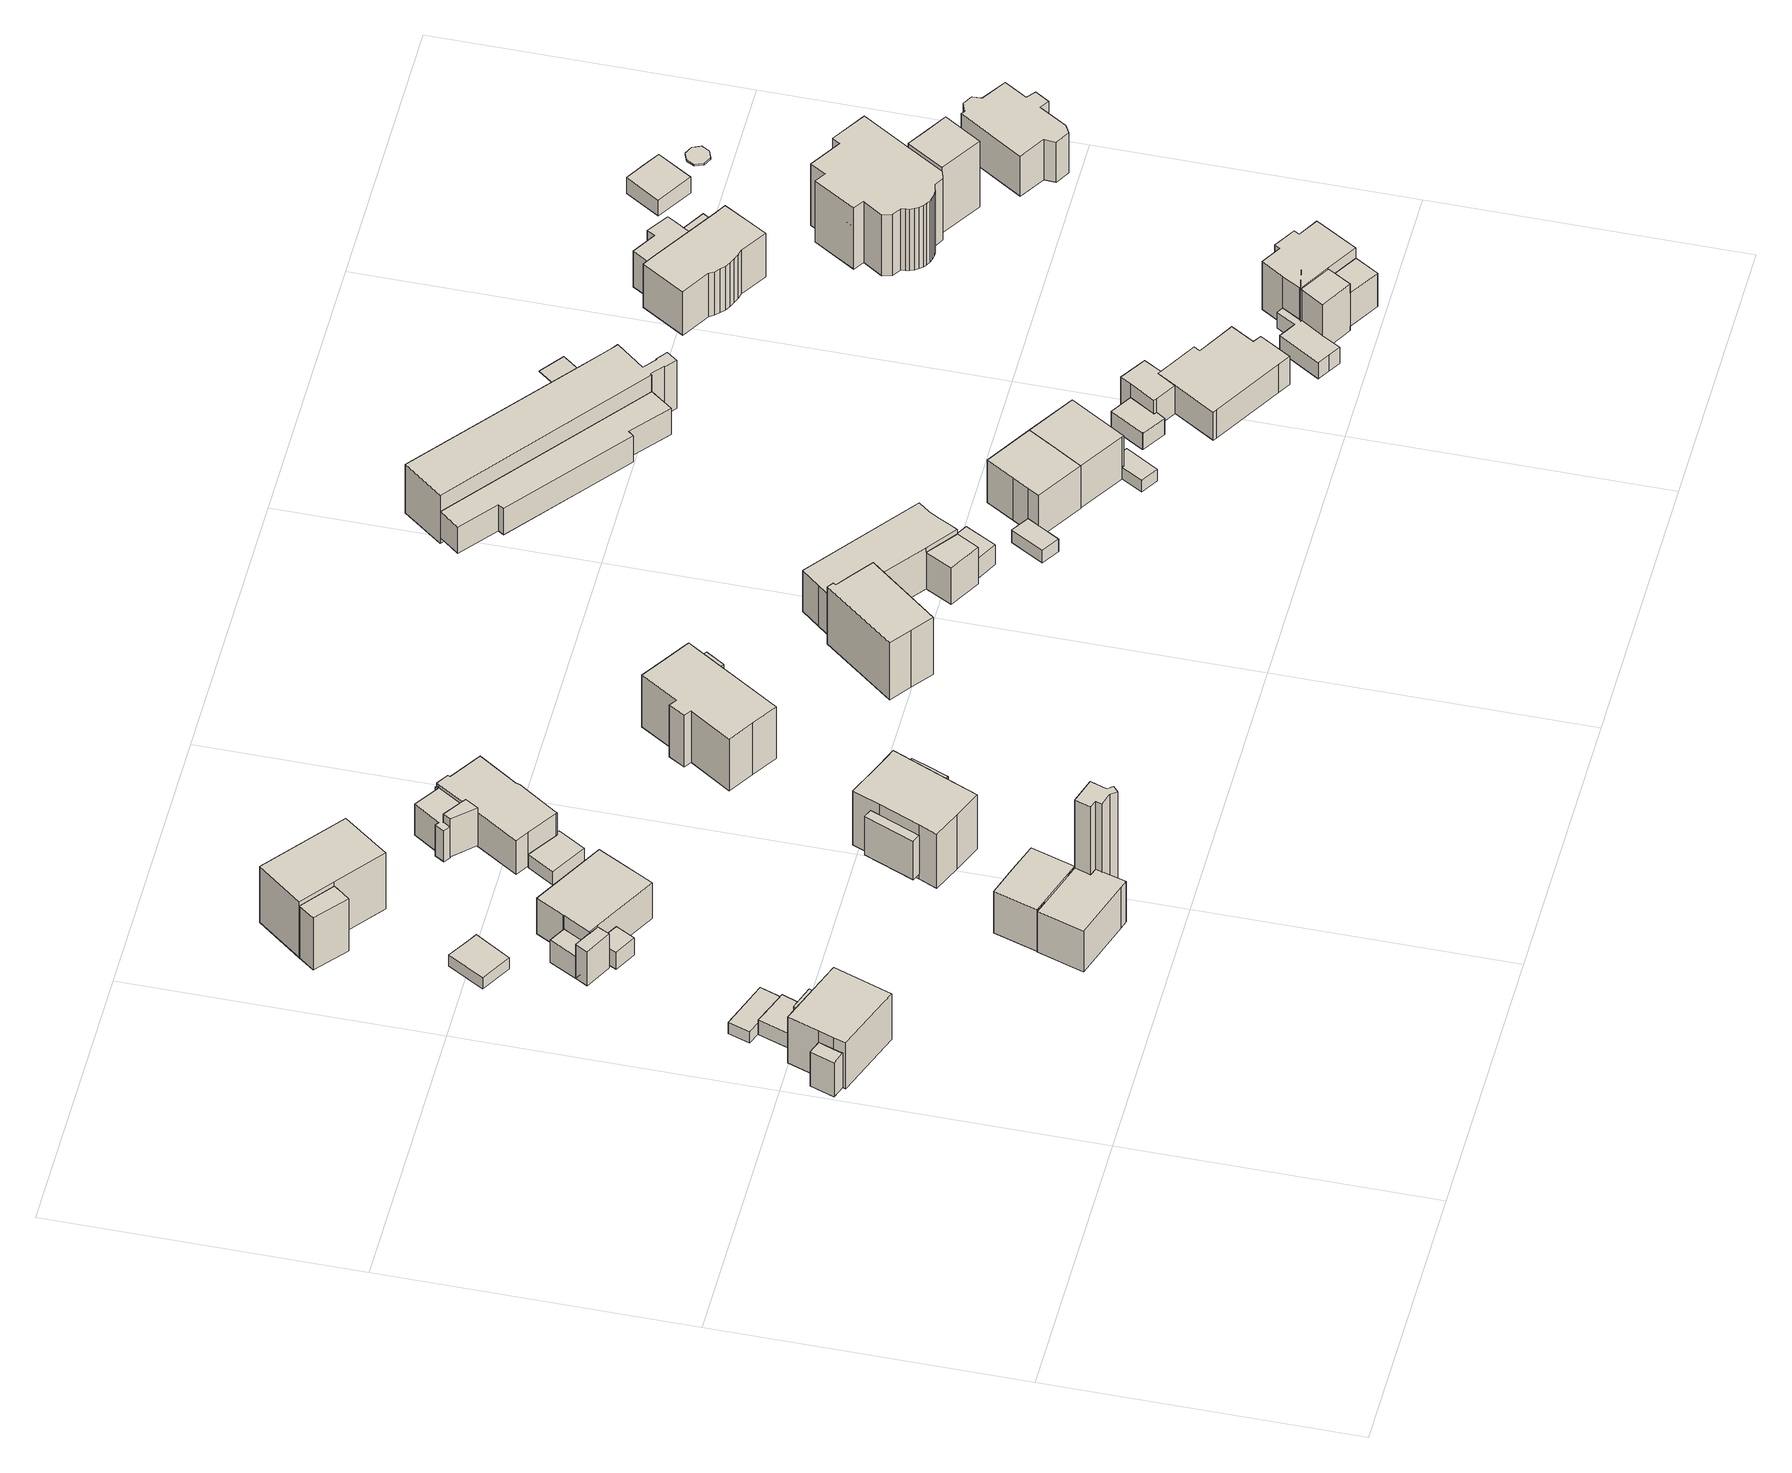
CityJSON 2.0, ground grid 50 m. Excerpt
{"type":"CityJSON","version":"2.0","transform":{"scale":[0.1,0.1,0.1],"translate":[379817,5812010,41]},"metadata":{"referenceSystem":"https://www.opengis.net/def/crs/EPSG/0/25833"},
"CityObjects":{
"building1":{"type":"Building","attributes":{"Gemeindeschluessel":"11000006","function":"31001_1010"},"address":[{"country":"Germany","locality":"Berlin","thoroughfareNumber":"6","thoroughfareName":"Klopstockstraße"}],"children":["building1-1","building1-2"]},
"building1-1":{"type":"BuildingPart","attributes":{"BezugspunktDach":"2200","measuredHeight":11.2,"storeysAboveGround":2},"parents":["building1"],"geometry":[{"type":"MultiSurface","lod":"1","boundaries":[[[0,1,2,3,4,5]],[[6,7,8,9,10,11]],[[12,13,14,15,6,11,5,4]],[[7,6,4,3],[16,17,12,15]],[[8,7,3,2]],[[9,8,2,1]],[[10,9,1,0]],[[11,10,0,5]],[[15,14,13,12]],[[12,17,16,15]]]}]},
"building1-2":{"type":"BuildingPart","attributes":{"BezugspunktDach":"2200","measuredHeight":7.08,"storeysAboveGround":2},"parents":["building1"],"geometry":[{"type":"MultiSurface","lod":"1","boundaries":[[[13,17,18,19]],[[20,16,14,21]],[[20,21,19,18]],[[16,20,18,17]],[[21,14,13,19]],[[14,15,12,13]],[[16,17,12,15]]]}]},
"building2":{"type":"Building","attributes":{"Gemeindeschluessel":"11000006","BezugspunktDach":"2200","function":"51009_1610","measuredHeight":7.56,"storeysAboveGround":0},"address":[{"country":"Germany","locality":"Berlin"}],"geometry":[{"type":"Solid","lod":"1","boundaries":[[[[22,23,24,25]],[[26,27,28,29]],[[26,29,25,24]],[[27,26,24,23]],[[28,27,23,22]],[[29,28,22,25]]]]}]},
"building3":{"type":"Building","attributes":{"Gemeindeschluessel":"11000006","BezugspunktDach":"2200","function":"31001_2463","measuredHeight":3.59,"storeysAboveGround":1},"address":[{"country":"Germany","locality":"Berlin","thoroughfareNumber":"6 (1)","thoroughfareName":"Klopstockstraße"}],"geometry":[{"type":"Solid","lod":"1","boundaries":[[[[30,31,32,33,34,35,36,37]],[[38,39,40,41,27,42,26,43]],[[38,43,37,36]],[[39,38,36,35]],[[40,39,35,34]],[[41,40,34,33]],[[27,41,33,32]],[[42,27,32,31]],[[26,42,31,30]],[[43,26,30,37]]]]}]},
"building4":{"type":"Building","attributes":{"Gemeindeschluessel":"11000006","BezugspunktDach":"2200","function":"31001_2460","measuredHeight":2.37,"storeysAboveGround":1},"address":[{"country":"Germany","locality":"Berlin","thoroughfareNumber":"4 (2)","thoroughfareName":"Klopstockstraße"}],"geometry":[{"type":"Solid","lod":"1","boundaries":[[[[44,45,46,47,48]],[[49,50,51,52,53]],[[49,53,48,47]],[[50,49,47,46]],[[51,50,46,45]],[[52,51,45,44]],[[53,52,44,48]]]]}]},
"building5":{"type":"Building","attributes":{"Gemeindeschluessel":"11000006","BezugspunktDach":"2200","function":"31001_2460","measuredHeight":2.35,"storeysAboveGround":1},"address":[{"country":"Germany","locality":"Berlin","thoroughfareNumber":"2A (1)","thoroughfareName":"Klopstockstraße"}],"geometry":[{"type":"Solid","lod":"1","boundaries":[[[[54,55,56,57,58]],[[59,60,61,62,63]],[[59,63,58,57]],[[60,59,57,56]],[[61,60,56,55]],[[62,61,55,54]],[[63,62,54,58]]]]}]},
"building6":{"type":"Building","attributes":{"Gemeindeschluessel":"11000006","BezugspunktDach":"2200","function":"51009_1610","measuredHeight":3.96,"storeysAboveGround":0},"address":[{"country":"Germany","locality":"Berlin"}],"geometry":[{"type":"Solid","lod":"1","boundaries":[[[[64,65,66,67,68]],[[69,70,71,72,73]],[[69,73,68,67]],[[70,69,67,66]],[[71,70,66,65]],[[72,71,65,64]],[[73,72,64,68]]]]}]},
"building7":{"type":"Building","attributes":{"Gemeindeschluessel":"11000006","function":"31001_1010"},"address":[{"country":"Germany","locality":"Berlin","thoroughfareNumber":"7A","thoroughfareName":"Klopstockstraße"}],"children":["building7-1","building7-2"]},
"building7-1":{"type":"BuildingPart","attributes":{"BezugspunktDach":"2200","measuredHeight":9.8,"storeysAboveGround":2},"parents":["building7"],"geometry":[{"type":"MultiSurface","lod":"1","boundaries":[[[74,75,76,77,78,79,80,81,82]],[[83,84,85,86,87,88,89,90,91]],[[83,91,82,81]],[[84,83,81,80]],[[85,84,80,79]],[[86,85,79,92,93]],[[87,86,78,93,94,77]],[[88,87,77,94,95]],[[89,88,76,75]],[[90,89,75,74]],[[91,90,74,82]],[[93,92,79,78]],[[77,94,93,78]],[[95,94,77,76]]]}]},
"building7-2":{"type":"BuildingPart","attributes":{"BezugspunktDach":"2200","measuredHeight":22.12,"storeysAboveGround":2},"parents":["building7"],"geometry":[{"type":"MultiSurface","lod":"1","boundaries":[[[96,97,98,99,100,101,102,103,104]],[[92,105,106,107,108,109,95,94,93]],[[79,78,104,103]],[[105,92,103,102]],[[106,105,102,101]],[[107,106,101,100]],[[108,107,100,99]],[[109,108,99,98]],[[95,109,98,97]],[[77,76,97,96]],[[78,77,94,96,104]],[[92,93,78,79]],[[110,94,95,111,76,77]],[[93,94,77,78]]]}]},
"building8":{"type":"Building","attributes":{"Gemeindeschluessel":"11000006","BezugspunktDach":"2200","function":"31001_1010","measuredHeight":9.66,"storeysAboveGround":2},"address":[{"country":"Germany","locality":"Berlin","thoroughfareNumber":"7","thoroughfareName":"Klopstockstraße"}],"geometry":[{"type":"Solid","lod":"1","boundaries":[[[[112,113,114,115,116]],[[117,118,119,120,121]],[[117,121,116,115]],[[118,117,115,114]],[[119,118,114,113]],[[120,119,113,112]],[[121,120,112,116]]]]}]},
"building9":{"type":"Building","attributes":{"Gemeindeschluessel":"11000006","function":"31001_1010"},"address":[{"country":"Germany","locality":"Berlin","thoroughfareNumber":"2A","thoroughfareName":"Klopstockstraße"}],"children":["building9-1","building9-2","building9-3"]},
"building9-1":{"type":"BuildingPart","attributes":{"BezugspunktDach":"2200","measuredHeight":10.21,"storeysAboveGround":2},"parents":["building9"],"geometry":[{"type":"MultiSurface","lod":"1","boundaries":[[[122,123,124,125,126,127,128,129]],[[130,131,132,133,134,135,136,137]],[[138,139,140,137,129,128]],[[131,130,128,127]],[[132,131,127,126]],[[133,132,126,125]],[[134,133,125,124]],[[135,134,124,123]],[[136,135,123,122]],[[141,142,122,129]],[[130,137,140,139,138]],[[137,136,142,141]]]}]},
"building9-2":{"type":"BuildingPart","attributes":{"BezugspunktDach":"2200","measuredHeight":4.59,"storeysAboveGround":2},"parents":["building9"],"geometry":[{"type":"MultiSurface","lod":"1","boundaries":[[[140,139,143,144]],[[145,130,137,146]],[[145,146,144,143]],[[130,145,143,139]],[[130,139,140,137]],[[147,137,140,144,146]]]}]},
"building9-3":{"type":"BuildingPart","attributes":{"BezugspunktDach":"2200","measuredHeight":7.06,"storeysAboveGround":2},"parents":["building9"],"geometry":[{"type":"MultiSurface","lod":"1","boundaries":[[[148,142,149,150]],[[146,136,151,152]],[[146,152,150,149]],[[136,146,137,136,142]],[[149,141,140,144]],[[151,136,142,148]],[[152,151,148,150]],[[142,136,137,141]],[[144,140,153,137,146]]]}]},
"building10":{"type":"Building","attributes":{"Gemeindeschluessel":"11000006","function":"31001_1120"},"address":[{"country":"Germany","locality":"Berlin","thoroughfareNumber":"118","thoroughfareName":"Fischerhüttenstraße"}],"children":["building10-1","building10-2"]},
"building10-1":{"type":"BuildingPart","attributes":{"BezugspunktDach":"2200","measuredHeight":12.35,"storeysAboveGround":3},"parents":["building10"],"geometry":[{"type":"Solid","lod":"1","boundaries":[[[[154,155,156,157,158]],[[159,160,161,162,163]],[[159,163,158,157]],[[160,159,157,156]],[[161,160,156,155]],[[162,161,155,154]],[[163,164,165,162,154,158]],[[162,165,164,163]]]]}]},
"building10-2":{"type":"BuildingPart","attributes":{"BezugspunktDach":"2200","measuredHeight":10.78,"storeysAboveGround":3},"parents":["building10"],"geometry":[{"type":"Solid","lod":"1","boundaries":[[[[166,167,165,164,168]],[[163,162,169,170,171]],[[163,171,168,164]],[[169,162,165,167]],[[170,169,167,166]],[[171,170,166,168]],[[162,163,164,165]]]]}]},
"building11":{"type":"Building","attributes":{"Gemeindeschluessel":"11000006","BezugspunktDach":"2200","function":"31001_2463","measuredHeight":2.79,"storeysAboveGround":1},"address":[{"country":"Germany","locality":"Berlin","thoroughfareNumber":"2 (1)","thoroughfareName":"Klopstockstraße"}],"geometry":[{"type":"Solid","lod":"1","boundaries":[[[[172,173,174,175,176,177]],[[178,179,180,181,182,183]],[[178,183,177,176]],[[179,178,176,175]],[[180,179,175,174]],[[181,180,174,173]],[[182,181,173,172]],[[183,182,172,177]]]]}]},
"building12":{"type":"Building","attributes":{"Gemeindeschluessel":"11000006","function":"31001_1010"},"address":[{"country":"Germany","locality":"Berlin","thoroughfareNumber":"5","thoroughfareName":"Klopstockstraße"}],"children":["building12-1","building12-2","building12-3","building12-4"]},
"building12-1":{"type":"BuildingPart","attributes":{"BezugspunktDach":"2200","measuredHeight":14.35,"storeysAboveGround":3},"parents":["building12"],"geometry":[{"type":"MultiSurface","lod":"1","boundaries":[[[184,185,186,187,188,189,190,191,192]],[[193,194,195,196,197,198,199,200,201]],[[193,201,192,191]],[[202,203,191,190]],[[194,193,204,205,206]],[[195,194,190,189],[207,208,202,206]],[[196,195,189,188]],[[197,196,188,187]],[[209,210,197,187,186]],[[199,198,186,185]],[[200,199,185,184]],[[201,200,184,192]],[[206,205,204,203,202]],[[202,208,207,206]],[[198,197,210,209]]]}]},
"building12-2":{"type":"BuildingPart","attributes":{"BezugspunktDach":"2200","measuredHeight":8.21,"storeysAboveGround":3},"parents":["building12"],"geometry":[{"type":"MultiSurface","lod":"1","boundaries":[[[211,212,213,210,209]],[[197,214,215,216,198]],[[214,197,210,213]],[[217,218,219,220,221,214,213,212],[220,219,222,214]],[[216,215,212,211]],[[198,216,211,209]],[[209,210,197,198]],[[215,221,218,217]],[[221,220,219,218]],[[219,220,214,222]]]}]},
"building12-3":{"type":"BuildingPart","attributes":{"BezugspunktDach":"2200","measuredHeight":6.07,"storeysAboveGround":3},"parents":["building12"],"geometry":[{"type":"Solid","lod":"1","boundaries":[[[[223,224,225,226,222,219,218,217]],[[221,220,214,227,228,229,230,215]],[[227,214,222,226]],[[228,227,226,225]],[[229,228,225,224]],[[230,229,224,223]],[[215,230,223,217]],[[221,215,217,218]],[[220,221,218,219]],[[214,220,219,222]]]]}]},
"building12-4":{"type":"BuildingPart","attributes":{"BezugspunktDach":"2200","measuredHeight":8.02,"storeysAboveGround":3},"parents":["building12"],"geometry":[{"type":"MultiSurface","lod":"1","boundaries":[[[203,208,231,232]],[[233,207,205,234]],[[233,234,232,231]],[[207,233,231,208]],[[234,205,203,232]],[[206,202,203,205]],[[207,208,202,206]]]}]},
"building13":{"type":"Building","attributes":{"Gemeindeschluessel":"11000006","BezugspunktDach":"2200","function":"51009_1610","measuredHeight":7.74,"storeysAboveGround":0},"address":[{"country":"Germany","locality":"Berlin"}],"geometry":[{"type":"Solid","lod":"1","boundaries":[[[[235,236,237,238]],[[239,240,241,242]],[[239,242,238,237]],[[240,239,237,236]],[[241,240,236,235]],[[242,241,235,238]]]]}]},
"building14":{"type":"Building","attributes":{"Gemeindeschluessel":"11000006","function":"31001_1010"},"address":[{"country":"Germany","locality":"Berlin","thoroughfareNumber":"2","thoroughfareName":"Klopstockstraße"}],"children":["building14-1","building14-2"]},
"building14-1":{"type":"BuildingPart","attributes":{"BezugspunktDach":"2200","measuredHeight":7.7,"storeysAboveGround":2},"parents":["building14"],"geometry":[{"type":"MultiSurface","lod":"1","boundaries":[[[243,244,245,246,247,248,249,250,251,252,253,254,255,256]],[[257,258,259,260,261,262,263,264,265,266,267,268,269,270]],[[257,270,256,255]],[[258,257,255,254]],[[271,272,258,254,253]],[[260,273,271,259,253,252]],[[261,260,252,251]],[[262,261,251,250]],[[263,262,250,249]],[[264,263,249,248]],[[265,264,248,247]],[[266,265,247,246]],[[267,266,246,245]],[[268,267,245,244]],[[269,268,244,243]],[[270,269,243,256]],[[259,258,272,271]],[[259,271,273,260]]]}]},
"building14-2":{"type":"BuildingPart","attributes":{"BezugspunktDach":"2200","measuredHeight":8.93,"storeysAboveGround":2},"parents":["building14"],"geometry":[{"type":"MultiSurface","lod":"1","boundaries":[[[274,275,272,273,276,277,278,279,280,281]],[[282,283,284,285,286,260,258,287,288,289]],[[282,289,281,280]],[[283,282,280,279]],[[284,283,279,278]],[[285,284,278,277]],[[286,285,277,276]],[[260,286,276,273]],[[287,258,272,275]],[[288,287,275,274]],[[289,288,274,281]],[[259,271,272,258]],[[260,273,271,259]]]}]},
"building15":{"type":"Building","attributes":{"Gemeindeschluessel":"11000006","function":"31001_1010"},"address":[{"country":"Germany","locality":"Berlin","thoroughfareNumber":"1, 3","thoroughfareName":"Klopstockstraße"}],"children":["building15-1","building15-2"]},
"building15-1":{"type":"BuildingPart","attributes":{"BezugspunktDach":"2200","measuredHeight":12.23,"storeysAboveGround":3},"parents":["building15"],"geometry":[{"type":"MultiSurface","lod":"1","boundaries":[[[290,291,292,293,294,295,296,297,298,299,300,301]],[[302,303,304,305,306,307,308,309,310,311,312,313]],[[302,313,301,300]],[[303,302,300,299]],[[304,303,299,298]],[[305,304,298,297]],[[306,305,297,296]],[[307,306,296,295]],[[308,307,295,294]],[[314,315,316,294,293]],[[317,315,293,292]],[[311,310,292,291]],[[312,311,291,290]],[[313,312,290,301]],[[309,308,318,316,315,314]],[[310,309,315,317]]]}]},
"building15-2":{"type":"BuildingPart","attributes":{"BezugspunktDach":"2200","measuredHeight":5.21,"storeysAboveGround":3},"parents":["building15"],"geometry":[{"type":"MultiSurface","lod":"1","boundaries":[[[319,320,321,316,315,317]],[[309,308,322,323,324,310]],[[309,310,317,310,309,315]],[[322,308,316,321]],[[323,322,321,320]],[[324,323,320,319]],[[310,324,319,317]],[[308,309,325,315,316]]]}]},
"building16":{"type":"Building","attributes":{"Gemeindeschluessel":"11000006","BezugspunktDach":"2200","function":"31001_1000","measuredHeight":14.98,"storeysAboveGround":1},"address":[{"country":"Germany","locality":"Berlin","thoroughfareNumber":"112 (2)","thoroughfareName":"Fischerhüttenstraße"}],"geometry":[{"type":"Solid","lod":"1","boundaries":[[[[326,327,328,329,330,331,332,333]],[[334,335,336,337,338,339,340,341]],[[334,341,333,332]],[[335,334,332,331]],[[336,335,331,330]],[[337,336,330,329]],[[338,337,329,328]],[[339,338,328,327]],[[340,339,327,326]],[[341,340,326,333]]]]}]},
"building17":{"type":"Building","attributes":{"Gemeindeschluessel":"11000006","function":"31001_1010"},"address":[{"country":"Germany","locality":"Berlin","thoroughfareNumber":"112","thoroughfareName":"Fischerhüttenstraße"}],"children":["building17-1","building17-2"]},
"building17-1":{"type":"BuildingPart","attributes":{"BezugspunktDach":"2200","measuredHeight":9.81,"storeysAboveGround":2},"parents":["building17"],"geometry":[{"type":"Solid","lod":"1","boundaries":[[[[342,343,344,345,346,347,348,349,350,351,352]],[[335,353,354,355,356,357,358,359,360,338,336]],[[335,336,352,351]],[[353,335,351,350]],[[354,353,350,349]],[[355,354,349,348]],[[356,355,348,347]],[[357,356,347,346]],[[358,357,346,345]],[[359,358,345,344]],[[360,359,344,343],[360,361,362,359]],[[338,360,343,342]],[[336,338,342,352]],[[361,360,359,362]]]]}]},
"building17-2":{"type":"BuildingPart","attributes":{"BezugspunktDach":"2200","measuredHeight":8.04,"storeysAboveGround":2},"parents":["building17"],"geometry":[{"type":"Solid","lod":"1","boundaries":[[[[363,362,361,364]],[[360,359,365,366]],[[360,366,364,361]],[[365,359,362,363]],[[366,365,363,364]],[[359,360,361,362]]]]}]},
"building18":{"type":"Building","attributes":{"Gemeindeschluessel":"11000006","BezugspunktDach":"2200","function":"31001_2463","measuredHeight":4.02,"storeysAboveGround":1},"address":[{"country":"Germany","locality":"Berlin","thoroughfareNumber":"112 (1)","thoroughfareName":"Fischerhüttenstraße"}],"geometry":[{"type":"Solid","lod":"1","boundaries":[[[[367,368,369,370]],[[371,372,373,374]],[[371,374,370,369]],[[372,371,369,368]],[[373,372,368,367]],[[374,373,367,370]]]]}]},
"building19":{"type":"Building","attributes":{"Gemeindeschluessel":"11000006","BezugspunktDach":"2200","function":"31001_2463","measuredHeight":2.54,"storeysAboveGround":1},"address":[{"country":"Germany","locality":"Berlin","thoroughfareNumber":"110 (1)","thoroughfareName":"Fischerhüttenstraße"}],"geometry":[{"type":"Solid","lod":"1","boundaries":[[[[375,376,377,378,379]],[[380,381,382,383,384]],[[380,384,379,378]],[[381,380,378,377]],[[382,381,377,376]],[[383,382,376,375]],[[384,383,375,379]]]]}]},
"building20":{"type":"Building","attributes":{"Gemeindeschluessel":"11000006","BezugspunktDach":"2200","function":"31001_1010","measuredHeight":10.64,"storeysAboveGround":2},"address":[{"country":"Germany","locality":"Berlin","thoroughfareNumber":"110","thoroughfareName":"Fischerhüttenstraße"}],"geometry":[{"type":"Solid","lod":"1","boundaries":[[[[385,386,387,388,389,390,391]],[[392,393,394,395,396,397,398]],[[392,398,391,390]],[[393,392,390,389]],[[394,393,389,388]],[[395,394,388,387]],[[396,395,387,386]],[[397,396,386,385]],[[398,397,385,391]]]]}]},
"building21":{"type":"Building","attributes":{"Gemeindeschluessel":"11000006","BezugspunktDach":"2200","function":"31001_2463","measuredHeight":2.42,"storeysAboveGround":1},"address":[{"country":"Germany","locality":"Berlin","thoroughfareNumber":"108 (1)","thoroughfareName":"Fischerhüttenstraße"}],"geometry":[{"type":"Solid","lod":"1","boundaries":[[[[399,400,401,402,403,404]],[[405,406,407,408,409,410]],[[405,410,404,403]],[[406,405,403,402]],[[407,406,402,401]],[[408,407,401,400]],[[409,408,400,399]],[[410,409,399,404]]]]}]},
"building22":{"type":"Building","attributes":{"Gemeindeschluessel":"11000006","BezugspunktDach":"2200","function":"31001_1010","measuredHeight":10.56,"storeysAboveGround":2},"address":[{"country":"Germany","locality":"Berlin","thoroughfareNumber":"108","thoroughfareName":"Fischerhüttenstraße"}],"geometry":[{"type":"Solid","lod":"1","boundaries":[[[[411,412,413,387,385]],[[414,415,406,405,416]],[[414,416,385,387]],[[415,414,387,413]],[[406,415,413,412]],[[405,406,412,411]],[[416,405,411,385]]]]}]},
"building23":{"type":"Building","attributes":{"Gemeindeschluessel":"11000006","function":"31001_3020"},"address":[{"country":"Germany","locality":"Berlin","thoroughfareNumber":"2A","thoroughfareName":"Quermatenweg"}],"children":["building23-1","building23-2"]},
"building23-1":{"type":"BuildingPart","attributes":{"BezugspunktDach":"2200","measuredHeight":13.91,"storeysAboveGround":3},"parents":["building23"],"geometry":[{"type":"MultiSurface","lod":"1","boundaries":[[[417,418,419,420,421,422,423,424,425,426,427,428,429,430]],[[431,432,433,434,435,436,437,438,439,440,441,442,443,444]],[[431,444,430,429]],[[432,431,429,428]],[[433,432,428,427]],[[434,433,427,426]],[[435,434,426,425]],[[436,435,425,424]],[[437,436,424,423]],[[438,437,423,422]],[[439,438,422,421]],[[440,439,421,420]],[[441,440,420,419]],[[442,441,419,418]],[[443,442,418,417]],[[444,443,445,446,447,448,449,417,430]],[[449,448,447,446,445]]]}]},
"building23-2":{"type":"BuildingPart","attributes":{"BezugspunktDach":"2200","measuredHeight":5.36,"storeysAboveGround":3},"parents":["building23"],"geometry":[{"type":"MultiSurface","lod":"1","boundaries":[[[450,451,452,453,454,448,447,455]],[[446,445,456,457,458,459,460,461]],[[446,461,455,447]],[[456,445,448,454]],[[457,456,454,453]],[[458,457,453,452]],[[459,458,452,451]],[[460,459,451,450]],[[461,460,450,455]],[[445,446,447,448,449]]]}]},
"building24":{"type":"Building","attributes":{"Gemeindeschluessel":"11000006","BezugspunktDach":"2200","function":"31001_2463","measuredHeight":3.38,"storeysAboveGround":1},"address":[{"country":"Germany","locality":"Berlin","thoroughfareNumber":"106 (1)","thoroughfareName":"Fischerhüttenstraße"}],"geometry":[{"type":"Solid","lod":"1","boundaries":[[[[462,463,464,465,466,467,468,469]],[[470,471,472,473,474,475,476,477]],[[470,477,469,468]],[[471,470,468,467]],[[472,471,467,466]],[[473,472,466,465]],[[474,473,465,464]],[[475,474,464,463]],[[476,475,463,462]],[[477,476,462,469]]]]}]},
"building25":{"type":"Building","attributes":{"Gemeindeschluessel":"11000006","function":"31001_1010"},"address":[{"country":"Germany","locality":"Berlin","thoroughfareNumber":"106","thoroughfareName":"Fischerhüttenstraße"}],"children":["building25-1","building25-2"]},
"building25-1":{"type":"BuildingPart","attributes":{"BezugspunktDach":"2200","measuredHeight":6.39,"storeysAboveGround":2},"parents":["building25"],"geometry":[{"type":"MultiSurface","lod":"1","boundaries":[[[478,479,480,481,482,483,484,485,486,487,488,489,490,491]],[[492,493,494,495,496,497,498,499,500,501,502,503,504,505]],[[492,505,491,490]],[[490,506,490,489]],[[493,492,493,507]],[[495,494,488,487]],[[496,495,487,486]],[[497,496,486,485]],[[498,497,485,484]],[[499,498,484,483]],[[500,499,483,482]],[[501,500,482,481]],[[502,501,481,480]],[[503,502,480,479]],[[504,503,479,478]],[[505,504,478,491]],[[507,493,492,506,490,489]],[[494,493,489,488]]]}]},
"building25-2":{"type":"BuildingPart","attributes":{"BezugspunktDach":"2200","measuredHeight":5.73,"storeysAboveGround":2},"parents":["building25"],"geometry":[{"type":"MultiSurface","lod":"1","boundaries":[[[508,490,489,488,509,510,511,512]],[[513,514,515,494,493,492,516,517]],[[513,517,512,511]],[[514,513,511,510]],[[515,514,510,509]],[[494,515,509,488]],[[516,492,490,508]],[[517,516,508,512]],[[493,494,488,489]],[[493,518,489,490,492]]]}]},
"building26":{"type":"Building","attributes":{"Gemeindeschluessel":"11000006","BezugspunktDach":"2200","function":"31001_2463","measuredHeight":3.8,"storeysAboveGround":1},"address":[{"country":"Germany","locality":"Berlin","thoroughfareNumber":"104 (1)","thoroughfareName":"Fischerhüttenstraße"}],"geometry":[{"type":"Solid","lod":"1","boundaries":[[[[519,520,521,522,523,524,525,526,527,528,529]],[[530,531,532,533,534,535,536,537,538,539,540]],[[530,540,529,528]],[[531,530,528,527]],[[532,531,527,526]],[[533,532,526,525]],[[534,533,525,524]],[[535,534,524,523]],[[536,535,523,522]],[[537,536,522,521]],[[538,537,521,520]],[[539,538,520,519]],[[540,539,519,529]]]]}]},
"building27":{"type":"Building","attributes":{"Gemeindeschluessel":"11000006","BezugspunktDach":"2200","function":"31001_2460","measuredHeight":0.039,"storeysAboveGround":1},"address":[{"country":"Germany","locality":"Berlin","thoroughfareNumber":"2A (1)","thoroughfareName":"Quermatenweg"}],"geometry":[{"type":"Solid","lod":"1","boundaries":[[[[541,542,543,544]],[[545,546,547,548]],[[545,548,544,543]],[[546,545,543,542]],[[547,546,542,541]],[[548,547,541,544]]]]}]},
"building28":{"type":"Building","attributes":{"Gemeindeschluessel":"11000006","function":"31001_1010"},"address":[{"country":"Germany","locality":"Berlin","thoroughfareNumber":"104","thoroughfareName":"Fischerhüttenstraße"}],"children":["building28-1","building28-2","building28-3"]},
"building28-1":{"type":"BuildingPart","attributes":{"BezugspunktDach":"2200","measuredHeight":12.34,"storeysAboveGround":3},"parents":["building28"],"geometry":[{"type":"MultiSurface","lod":"1","boundaries":[[[549,550,551,552,553,554,555,556,557,558,559]],[[533,560,561,562,563,564,565,566,567,568,569]],[[533,569,559,558]],[[560,533,558,557]],[[561,560,557,556]],[[562,561,556,555]],[[563,562,555,554]],[[564,563,554,553]],[[565,564,553,552]],[[566,565,552,551]],[[570,571,551,550]],[[567,566,572,573]],[[568,567,550,549]],[[574,575,576,549,559]],[[573,572,571,570]],[[569,568,576,575,574]]]}]},
"building28-2":{"type":"BuildingPart","attributes":{"BezugspunktDach":"2200","measuredHeight":11.06,"storeysAboveGround":3},"parents":["building28"],"geometry":[{"type":"MultiSurface","lod":"1","boundaries":[[[577,578,579,576,575,580,581,582,583]],[[536,535,584,569,568,585,567,586,537]],[[536,537,583,582]],[[535,536,582,581]],[[584,535,581,580]],[[569,584,580,575]],[[585,568,576,579]],[[567,585,579,578]],[[587,570,578,577]],[[586,567,588,573,589]],[[537,586,577,583]],[[568,569,575,576,590]],[[589,573,588,570,587]]]}]},
"building28-3":{"type":"BuildingPart","attributes":{"BezugspunktDach":"2200","measuredHeight":6.88,"storeysAboveGround":3},"parents":["building28"],"geometry":[{"type":"Solid","lod":"1","boundaries":[[[[591,571,570,587]],[[573,572,592,589]],[[592,572,571,591]],[[589,592,591,587]],[[573,589,587,570]],[[573,570,571,572]]]]}]},
"building29":{"type":"Building","attributes":{"Gemeindeschluessel":"11000006","function":"31001_1010"},"address":[{"country":"Germany","locality":"Berlin","thoroughfareNumber":"127","thoroughfareName":"Fischerhüttenstraße"}],"children":["building29-1","building29-2","building29-3"]},
"building29-1":{"type":"BuildingPart","attributes":{"BezugspunktDach":"2200","measuredHeight":11.1,"storeysAboveGround":2},"parents":["building29"],"geometry":[{"type":"MultiSurface","lod":"1","boundaries":[[[593,594,595,596,597,598,599,600,601,602,603,604,605,606]],[[607,608,609,610,611,612,613,614,615,616,617,618,619,620]],[[607,620,606,605]],[[608,607,605,604]],[[621,622,623,608,604,603]],[[610,609,603,602]],[[611,610,602,601]],[[612,611,601,600]],[[613,612,600,599]],[[614,613,599,598]],[[615,614,598,597]],[[616,615,597,596]],[[617,616,596,595]],[[618,617,595,594]],[[619,618,594,593]],[[620,619,593,606]],[[624,609,623,622,621]]]}]},
"building29-2":{"type":"BuildingPart","attributes":{"BezugspunktDach":"2200","measuredHeight":8.04,"storeysAboveGround":2},"parents":["building29"],"geometry":[{"type":"Solid","lod":"1","boundaries":[[[[625,626,627,628,629,630,631,632,633]],[[634,635,636,637,638,639,623,640,608]],[[634,608,633,632]],[[635,634,632,631]],[[636,635,631,630]],[[637,636,630,629]],[[638,637,629,628]],[[639,638,628,627]],[[623,622,641,639,627,626]],[[640,623,626,625]],[[608,640,625,633]],[[639,641,622,623]]]]}]},
"building29-3":{"type":"BuildingPart","attributes":{"BezugspunktDach":"2200","measuredHeight":6.91,"storeysAboveGround":2},"parents":["building29"],"geometry":[{"type":"Solid","lod":"1","boundaries":[[[[621,642,641,622]],[[639,643,609,623]],[[643,639,641,642]],[[609,643,642,621]],[[639,623,622,641]],[[623,609,621,622]]]]}]},
"building30":{"type":"Building","attributes":{"Gemeindeschluessel":"11000006","function":"31001_1010"},"address":[{"country":"Germany","locality":"Berlin","thoroughfareNumber":"125","thoroughfareName":"Fischerhüttenstraße"}],"children":["building30-1","building30-2","building30-3"]},
"building30-1":{"type":"BuildingPart","attributes":{"BezugspunktDach":"2200","measuredHeight":12.74,"storeysAboveGround":3},"parents":["building30"],"geometry":[{"type":"Solid","lod":"1","boundaries":[[[[644,645,646,647,648,649,650,651,652,653,654,655,656,657,658,659,660,661,662,663,664,665,666,667,668,669,670]],[[671,672,673,674,675,676,677,678,679,680,681,682,683,684,685,686,687,688,689,690,691,692,693,694,695,696,697]],[[671,697,670,669]],[[672,671,669,668]],[[673,672,668,667]],[[674,673,667,666]],[[675,674,666,665]],[[676,675,665,664]],[[677,676,664,663]],[[678,677,663,662]],[[679,678,662,661]],[[680,679,661,660]],[[681,680,660,659]],[[682,681,659,658]],[[683,682,658,657]],[[684,683,657,656]],[[685,684,656,655]],[[686,685,655,654]],[[687,686,654,653]],[[688,687,653,652]],[[689,688,652,651]],[[690,689,651,650]],[[691,690,650,649]],[[692,691,649,648]],[[693,692,648,647]],[[694,693,647,646]],[[695,694,646,645]],[[696,695,645,644]],[[697,696,644,670]]]]}]},
"building30-2":{"type":"BuildingPart","attributes":{"BezugspunktDach":"2200","measuredHeight":10.26,"storeysAboveGround":3},"parents":["building30"],"geometry":[{"type":"Solid","lod":"1","boundaries":[[[[698,699,700,701]],[[702,703,704,705]],[[702,705,701,700]],[[703,702,700,699]],[[704,703,699,698]],[[705,704,698,701]]]]}]},
"building30-3":{"type":"BuildingPart","attributes":{"BezugspunktDach":"2200","measuredHeight":6.25,"storeysAboveGround":3},"parents":["building30"],"geometry":[{"type":"Solid","lod":"1","boundaries":[[[[706,707,708,709,710,711]],[[712,713,714,715,716,717]],[[712,717,711,710]],[[713,712,710,709]],[[714,713,709,708]],[[715,714,708,707]],[[716,715,707,706]],[[717,716,706,711]]]]}]},
"building31":{"type":"Building","attributes":{"Gemeindeschluessel":"11000006","BezugspunktDach":"2200","function":"31001_2460","measuredHeight":15.27,"storeysAboveGround":1},"address":[{"country":"Germany","locality":"Berlin","thoroughfareNumber":"125 (3)","thoroughfareName":"Fischerhüttenstraße"}],"geometry":[{"type":"Solid","lod":"1","boundaries":[[[[718,719,720,721,722]],[[723,724,725,726,727]],[[723,727,722,721]],[[724,723,721,720]],[[725,724,720,719]],[[726,725,719,718]],[[727,726,718,722]]]]}]},
"building32":{"type":"Building","attributes":{"Gemeindeschluessel":"11000006","BezugspunktDach":"2200","function":"31001_2463","measuredHeight":3.73,"storeysAboveGround":1},"address":[{"country":"Germany","locality":"Berlin","thoroughfareNumber":"127 (1)","thoroughfareName":"Fischerhüttenstraße"}],"geometry":[{"type":"Solid","lod":"1","boundaries":[[[[728,729,730,731,732]],[[733,734,735,736,737]],[[733,737,732,731]],[[734,733,731,730]],[[735,734,730,729]],[[736,735,729,728]],[[737,736,728,732]]]]}]},
"building33":{"type":"Building","attributes":{"Gemeindeschluessel":"11000006","BezugspunktDach":"2200","function":"31001_1010","measuredHeight":11.23,"storeysAboveGround":2},"address":[{"country":"Germany","locality":"Berlin","thoroughfareNumber":"123","thoroughfareName":"Fischerhüttenstraße"}],"geometry":[{"type":"Solid","lod":"1","boundaries":[[[[738,739,740,741,742,743,744,745,746,747,748,749,750,751,752]],[[753,754,755,756,757,758,759,760,761,762,763,764,765,766,767]],[[753,767,752,751]],[[754,753,751,750]],[[755,754,750,749]],[[756,755,749,748]],[[757,756,748,747]],[[758,757,747,746]],[[759,758,746,745]],[[760,759,745,744]],[[761,760,744,743]],[[762,761,743,742]],[[763,762,742,741]],[[764,763,741,740]],[[765,764,740,739]],[[766,765,739,738]],[[767,766,738,752]]]]}]},
"building34":{"type":"Building","attributes":{"Gemeindeschluessel":"11000006","BezugspunktDach":"2200","function":"31001_1000","measuredHeight":0.372,"storeysAboveGround":1},"address":[{"country":"Germany","locality":"Berlin","thoroughfareNumber":"125 (2)","thoroughfareName":"Fischerhüttenstraße"}],"geometry":[{"type":"Solid","lod":"1","boundaries":[[[[768,769,770,771,772,773,774,775]],[[776,777,778,779,780,781,782,783]],[[776,783,775,774]],[[777,776,774,773]],[[778,777,773,772]],[[779,778,772,771]],[[780,779,771,770]],[[781,780,770,769]],[[782,781,769,768]],[[783,782,768,775]]]]}]}
},
"vertices":[
[137,364,102],[171,459,102],[56,501,102],[38,450,102],[29,426,102],[23,406,102],[29,426,7],[38,450,7],[56,501,7],[171,459,7],[137,364,7],[23,406,7],[29,426,79],[24,411,79],[24,411,8],[29,426,8],[38,450,8],[38,450,79],
[16,458,79],[2,419,79],[16,458,8],[2,419,8],
[132,473,83],[138,488,83],[98,502,83],[93,487,83],[98,502,8],[138,488,8],[132,473,8],[93,487,8],
[98,502,38],[114,496,38],[138,488,38],[143,486,38],[161,534,38],[131,545,38],[102,556,38],[85,507,38],[102,556,8],[131,545,8],[161,534,8],[143,486,8],[114,496,8],[85,507,8],
[102,556,32],[161,534,32],[174,570,32],[93,599,32],[81,564,32],[93,599,9],[174,570,9],[161,534,9],[102,556,9],[81,564,9],
[152,941,30],[188,999,30],[174,1007,30],[138,1029,30],[103,970,30],[138,1029,7],[174,1007,7],[188,999,7],[152,941,7],[103,970,7],
[215,768,49],[232,799,49],[196,819,49],[186,799,49],[180,787,49],[186,799,14],[196,819,14],[232,799,14],[215,768,14],[180,787,14],
[436,89,92],[450,85,92],[461,123,92],[464,134,92],[451,138,92],[460,164,92],[410,181,92],[360,197,92],[335,122,92],[360,197,8],[410,181,8],[460,164,8],[451,138,8],[464,134,8],[461,123,8],[450,85,8],[436,89,8],[335,122,8],[460,164,12],[451,138,12],[464,134,12],[461,123,12],
[464,134,233],[461,123,233],[483,117,233],[490,107,233],[500,115,233],[493,124,233],[502,151,233],[460,164,233],[451,138,233],[502,151,12],[493,124,12],[500,115,12],[490,107,12],[483,117,12],[464,134,87],[461,123,87],
[460,164,95],[483,235,95],[433,252,95],[383,268,95],[360,197,95],[383,268,9],[433,252,9],[483,235,9],[460,164,9],[360,197,9],
[196,819,82],[300,761,82],[324,806,82],[349,852,82],[231,918,82],[206,873,82],[205,871,82],[181,827,82],[205,871,8],[206,873,8],[231,918,8],[349,852,8],[324,806,8],[300,761,8],[196,819,8],[181,827,8],[205,871,40],[205,871,54],[181,827,54],[181,827,79],[196,819,79],
[178,886,54],[154,842,54],[178,886,8],[154,842,8],[163,837,8],
[186,799,79],[154,842,79],[143,822,79],[186,799,8],[143,822,8],[181,827,14],
[160,1206,119],[236,1146,119],[292,1219,119],[167,1319,119],[109,1246,119],[167,1319,3],[292,1219,3],[236,1146,3],[160,1206,3],[109,1246,3],[109,1246,111],[160,1206,111],
[139,1179,111],[148,1190,111],[89,1221,111],[148,1190,3],[139,1179,3],[89,1221,3],
[386,883,41],[413,927,41],[406,932,41],[404,928,41],[355,960,41],[328,917,41],[355,960,14],[404,928,14],[406,932,14],[413,927,14],[386,883,14],[328,917,14],
[504,351,116],[551,332,116],[570,376,116],[612,472,116],[565,491,116],[518,511,116],[499,466,116],[471,400,116],[458,371,116],[471,400,4],[499,466,4],[518,511,4],[565,491,4],[612,472,4],[570,376,4],[551,332,4],[504,351,4],[458,371,4],[499,466,95],[471,400,95],[471,400,47],[471,400,15],[499,466,15],[505,481,15],[505,481,95],[570,376,86],[612,472,86],
[588,369,86],[603,405,86],[629,465,86],[629,465,4],[603,405,4],[588,369,4],[603,405,62],[616,435,62],[626,458,62],[626,458,4],[616,435,4],[629,465,62],
[630,394,62],[633,401,62],[643,424,62],[655,454,62],[655,454,4],[643,424,4],[633,401,4],[630,394,4],
[491,487,95],[457,406,95],[491,487,15],[457,406,15],
[378,1041,97],[391,1062,97],[354,1087,97],[346,1075,97],[354,1087,19],[391,1062,19],[378,1041,19],[346,1075,19],
[355,960,87],[402,929,87],[404,928,87],[406,932,87],[448,994,87],[450,1001,87],[492,1064,87],[441,1097,87],[443,1101,87],[424,1113,87],[421,1109,87],[391,1062,87],[378,1041,87],[334,973,87],[378,1041,17],[391,1062,17],[421,1109,17],[424,1113,17],[443,1101,17],[441,1097,17],[492,1064,17],[450,1001,17],[448,994,17],[406,932,17],[404,928,17],[402,929,17],[355,960,17],[334,973,17],[421,1109,81],[391,1062,81],[424,1113,81],
[346,1075,81],[354,1087,81],[421,1115,81],[419,1110,81],[380,1136,81],[351,1093,81],[345,1097,81],[336,1082,81],[345,1097,17],[351,1093,17],[380,1136,17],[419,1110,17],[421,1115,17],[354,1087,17],[346,1075,17],[336,1082,17],
[621,685,116],[661,659,116],[745,790,116],[760,813,116],[756,816,116],[720,839,116],[680,865,116],[641,804,116],[629,812,116],[613,786,116],[625,778,116],[580,711,116],[625,778,9],[613,786,9],[629,812,9],[641,804,9],[680,865,9],[720,839,9],[756,816,9],[760,813,9],[745,790,9],[661,659,9],[621,685,9],[580,711,9],[760,813,55],[760,813,61],[756,816,61],[745,790,61],[756,816,36],
[782,766,61],[801,796,61],[760,823,61],[760,823,9],[801,796,9],[782,766,9],[760,813,31],
[841,498,135],[874,473,135],[964,584,135],[931,609,135],[907,627,135],[910,631,135],[900,638,135],[808,523,135],[900,638,17],[910,631,17],[907,627,17],[931,609,17],[964,584,17],[874,473,17],[841,498,17],[808,523,17],
[964,584,102],[1043,523,102],[1090,487,102],[1098,501,102],[1109,522,102],[1117,536,102],[1131,554,102],[957,688,102],[932,658,102],[910,631,102],[907,627,102],[932,658,17],[957,688,17],[1131,554,17],[1117,536,17],[1109,522,17],[1098,501,17],[1090,487,17],[1043,523,17],[1043,523,93],[1090,487,93],
[1070,451,93],[1020,480,93],[1070,451,17],[1020,480,17],
[1103,433,70],[1130,483,70],[1098,501,70],[1070,451,70],[1098,501,29],[1130,483,29],[1103,433,29],[1070,451,29],
[1145,348,60],[1165,382,60],[1176,401,60],[1148,419,60],[1117,366,60],[1148,419,34],[1176,401,34],[1165,382,34],[1145,348,34],[1117,366,34],
[1238,336,123],[1266,381,123],[1293,426,123],[1219,472,123],[1192,427,123],[1176,401,123],[1165,382,123],[1176,401,35],[1192,427,35],[1219,472,35],[1293,426,35],[1266,381,35],[1238,336,35],[1165,382,35],
[1318,240,60],[1350,293,60],[1325,308,60],[1313,289,60],[1310,291,60],[1290,257,60],[1310,291,36],[1313,289,36],[1325,308,36],[1350,293,36],[1318,240,36],[1290,257,36],
[1310,291,123],[1313,289,123],[1368,379,123],[1293,426,36],[1368,379,36],[1238,336,36],
[1288,992,113],[1290,994,113],[1310,978,113],[1309,977,113],[1326,963,113],[1339,980,113],[1322,993,113],[1321,992,113],[1301,1008,113],[1338,1054,113],[1325,1064,113],[1288,1093,113],[1027,1301,113],[977,1237,113],[1027,1301,13],[1288,1093,13],[1325,1064,13],[1338,1054,13],[1301,1008,13],[1321,992,13],[1322,993,13],[1339,980,13],[1326,963,13],[1309,977,13],[1310,978,13],[1290,994,13],[1288,992,13],[977,1237,13],[1288,992,25],[977,1237,25],[977,1237,79],[1288,992,79],[1288,992,73],
[1010,1157,79],[1004,1148,79],[1193,997,79],[1200,1006,79],[1261,956,79],[951,1204,79],[1261,956,25],[1200,1006,25],[1193,997,25],[1004,1148,25],[1010,1157,25],[951,1204,25],
[1376,275,71],[1375,274,71],[1412,251,71],[1421,265,71],[1417,268,71],[1442,309,71],[1408,330,71],[1375,276,71],[1408,330,37],[1442,309,37],[1417,268,37],[1421,265,37],[1412,251,37],[1375,274,37],[1376,275,37],[1375,276,37],
[1419,174,99],[1531,107,99],[1550,95,99],[1581,146,99],[1568,154,99],[1591,192,99],[1585,195,99],[1532,226,99],[1538,236,99],[1479,271,99],[1478,272,99],[1473,275,99],[1454,245,99],[1413,178,99],[1454,245,41],[1473,275,41],[1478,272,41],[1479,271,41],[1538,236,41],[1532,226,41],[1585,195,41],[1591,192,41],[1568,154,41],[1581,146,41],[1550,95,41],[1531,107,41],[1419,174,41],[1413,178,41],[1454,245,77],[1473,275,45],
[1421,265,99],[1494,300,99],[1453,326,99],[1442,309,99],[1417,268,99],[1442,309,41],[1453,326,41],[1494,300,41],[1421,265,41],[1417,268,41],[1473,275,70],
[1592,46,72],[1611,34,72],[1629,64,72],[1653,101,72],[1651,102,72],[1652,102,72],[1671,134,72],[1661,140,72],[1642,109,72],[1615,125,72],[1573,58,72],[1615,125,39],[1642,109,39],[1661,140,39],[1671,134,39],[1652,102,39],[1651,102,39],[1653,101,39],[1629,64,39],[1611,34,39],[1592,46,39],[1573,58,39],
[1325,1064,17],[1389,1147,17],[1352,1175,17],[1288,1093,17],[1352,1175,16],[1389,1147,16],[1325,1064,16],[1288,1093,16],
[1653,103,138],[1703,73,138],[1752,43,138],[1793,111,138],[1761,130,138],[1766,139,138],[1731,160,138],[1726,151,138],[1694,170,138],[1671,134,138],[1653,104,138],[1694,170,39],[1726,151,39],[1731,160,39],[1766,139,39],[1761,130,39],[1793,111,39],[1752,43,39],[1703,73,39],[1653,103,39],[1653,104,39],[1703,73,117],[1752,43,117],[1752,43,48],[1703,73,48],[1653,104,63],[1653,104,136],[1653,103,136],
[1680,35,136],[1703,73,136],[1692,111,136],[1652,103,136],[1651,102,136],[1653,101,136],[1629,64,136],[1652,103,39],[1692,111,39],[1680,35,39],[1680,35,117],[1703,73,112],[1680,35,48],[1653,103,63],
[1729,5,117],[1729,5,48],
[1492,954,132],[1498,946,132],[1505,939,132],[1512,933,132],[1521,928,132],[1530,924,132],[1539,920,132],[1549,918,132],[1592,891,132],[1634,962,132],[1617,972,132],[1507,1041,132],[1490,1051,132],[1447,982,132],[1490,1051,42],[1507,1041,42],[1617,972,42],[1634,962,42],[1592,891,42],[1549,918,42],[1539,920,42],[1530,924,42],[1521,928,42],[1512,933,42],[1505,939,42],[1498,946,42],[1492,954,42],[1447,982,42],[1617,972,111],[1580,995,111],[1580,995,42],[1617,972,91],
[1540,1013,116],[1580,995,116],[1593,1017,116],[1601,1030,116],[1608,1042,116],[1574,1065,116],[1566,1052,116],[1528,1075,116],[1507,1041,116],[1528,1075,42],[1566,1052,42],[1574,1065,42],[1608,1042,42],[1601,1030,42],[1593,1017,42],[1540,1013,42],[1593,1017,111],
[1631,994,111],[1631,994,42],
[1635,711,170],[1649,702,170],[1650,695,170],[1651,689,170],[1654,682,170],[1658,676,170],[1663,671,170],[1668,667,170],[1675,664,170],[1681,662,170],[1688,661,170],[1695,661,170],[1702,663,170],[1708,665,170],[1723,656,170],[1738,660,170],[1775,720,170],[1802,763,170],[1823,797,170],[1768,832,170],[1760,819,170],[1709,851,170],[1694,826,170],[1677,837,170],[1635,769,170],[1652,758,170],[1631,726,170],[1652,758,43],[1635,769,43],[1677,837,43],[1694,826,43],[1709,851,43],[1760,819,43],[1768,832,43],[1823,797,43],[1802,763,43],[1775,720,43],[1738,660,43],[1723,656,43],[1708,665,43],[1702,663,43],[1695,661,43],[1688,661,43],[1681,662,43],[1675,664,43],[1668,667,43],[1663,671,43],[1658,676,43],[1654,682,43],[1651,689,43],[1650,695,43],[1649,702,43],[1635,711,43],[1631,726,43],
[1652,758,131],[1694,826,131],[1677,837,131],[1635,769,131],[1677,837,44],[1694,826,44],[1652,758,44],[1635,769,44],
[1802,763,107],[1823,797,107],[1768,832,107],[1760,819,107],[1764,816,107],[1751,794,107],[1764,816,45],[1760,819,45],[1768,832,45],[1823,797,45],[1802,763,45],[1751,794,45],
[1803,619,178],[1841,679,178],[1808,699,178],[1775,720,178],[1738,660,178],[1775,720,42],[1808,699,42],[1841,679,42],[1803,619,42],[1738,660,42],
[1734,1037,76],[1769,1093,76],[1740,1111,76],[1712,1128,76],[1677,1072,76],[1712,1128,43],[1740,1111,43],[1769,1093,43],[1734,1037,43],[1677,1072,43],
[1868,538,136],[1867,519,136],[1890,506,136],[1904,514,136],[1931,558,136],[1946,549,136],[1961,572,136],[1947,583,136],[1970,620,136],[1931,645,136],[1930,661,136],[1914,670,136],[1898,664,136],[1893,668,136],[1827,564,136],[1893,668,53],[1898,664,53],[1914,670,53],[1930,661,53],[1931,645,53],[1970,620,53],[1947,583,53],[1961,572,53],[1946,549,53],[1931,558,53],[1904,514,53],[1890,506,53],[1867,519,53],[1868,538,53],[1827,564,53],
[1789,1029,52],[1802,1023,52],[1816,1028,52],[1823,1041,52],[1817,1055,52],[1804,1061,52],[1790,1056,52],[1784,1043,52],[1790,1056,49],[1804,1061,49],[1817,1055,49],[1823,1041,49],[1816,1028,49],[1802,1023,49],[1789,1029,49],[1784,1043,49]
]}
